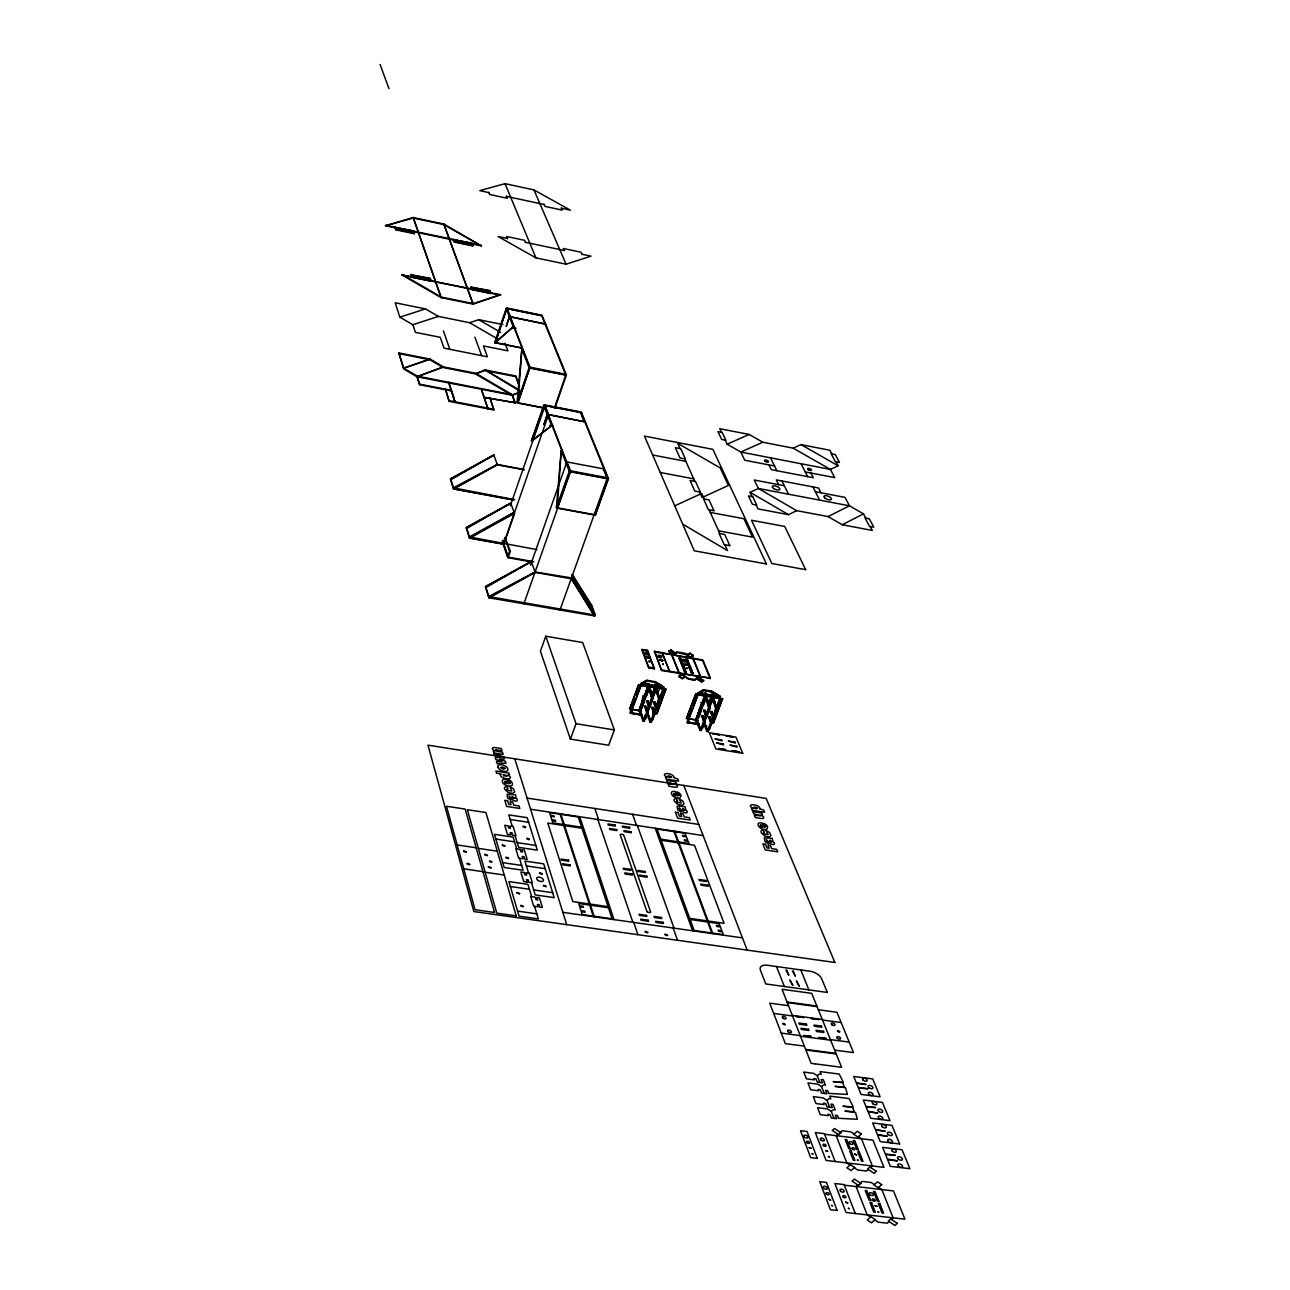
<?xml version="1.0" encoding="UTF-8"?>
<svg xmlns="http://www.w3.org/2000/svg" width="1290" height="1290" viewBox="0 0 1290 1290"><rect width="100%" height="100%" fill="white"/><g stroke="black" fill="none" stroke-linecap="round" stroke-linejoin="round"><path stroke-width="1.5" d="M707.097 699.841L707.468 699.793M708.404 706.275L709.935 706.517L709.806 701.808L708.452 701.583M704.969 721.949L703.614 721.723L701.647 715.515L703.002 715.74L704.969 721.949L702.647 727.979L701.292 727.754L708.678 707.63L705.146 696.084L695.874 720.207L699.938 730.301L701.292 730.527L697.229 720.417L698.245 712.693M697.987 716.45L696.648 716.224L698.583 717.45L703.018 705.372L702.873 700.647M641.275 707.097L639.921 706.872L641.84 708.097L646.209 695.923L644.468 694.746L646.403 695.955L649.628 686.796L652.934 698.374L650.241 706.469L648.87 706.243L651.563 698.148L648.273 686.57L639.147 710.855L642.968 720.981L644.323 721.207L640.501 711.08L641.565 703.308M645.838 694.971L646.113 691.182M651.644 696.826L653.208 697.1L653.127 692.359L651.756 692.133M595.496 514.887L608.509 478.622L581.322 412.074L544.59 404.915L531.432 440.922L552.056 425.281L532.077 441.051L544.251 405.189L580.968 412.332L607.993 478.848L594.98 515.113L557.199 508.147L561.215 450.484L556.393 507.679L595.496 514.887L595.819 510.953M544.203 407.898L517.113 402.625L521.87 349.026L517.854 403.061L544.332 408.221M385.484 225.782L413.203 217.542L443.825 224.025L481.347 245.906L385.484 225.782L413.042 218.042L443.663 224.525L481.347 245.906M395.03 227.508L413.703 230.894L414.364 233.716L395.82 229.83L395.03 227.508L413.542 231.394L414.364 233.716M395.82 229.83L395.192 226.992M401.98 274.98L500.617 294.684L473.124 304.134L441.148 297.619L401.98 274.98L500.439 295.2M411.155 274.883L430.328 278.269L431.021 281.236L411.994 277.334L411.155 274.883L430.167 278.785L431.021 281.236M411.994 277.334L411.333 274.367M515.081 403.286L512.066 395.208L416.96 376.761L403.544 368.827L398.884 352.928L430.134 359.088L443.438 366.908L475.671 373.245L512.259 394.675L515.258 402.754L483.831 397.32L515.258 402.754M453.467 239.779L471.93 243.117L472.656 245.955L454.338 242.101L453.467 239.779L471.769 243.617L472.656 245.955M454.338 242.101L453.628 239.279M416.96 376.761L443.438 366.908L416.96 376.761L419.621 384.726L451.258 390.87M419.621 384.726L417.17 376.116L403.754 368.182L398.884 352.928M471.124 287.202L490.071 290.54L490.845 293.507L472.043 289.653L471.124 287.202L489.894 291.056L490.845 293.507M472.043 289.653L471.301 286.686M449.146 401.335L445.469 389.177L449.146 401.335L493.876 409.978L489.958 397.82L493.876 409.978M522.402 348.252L494.683 342.689L506.18 308.536L542.364 315.921M494.683 342.689L513.694 326.435L495.296 342.817L506.68 308.358L541.639 315.502L565.891 375.213L529.835 368.053L506.68 308.358M495.296 342.817L506.986 308.084L541.961 315.228L566.391 375.019L554.926 408.027M450.565 479.977L493.78 454.967L450.387 478.832L453.5 488.991L513.485 500.036M453.5 488.991L497.279 464.465L524.062 469.479M519.322 386.774L515.694 375.971L484.992 369.908L475.462 373.89L512.033 395.32L519.402 392.563M466.383 528.658L510.711 503.084L466.206 527.497L469.463 538.124L503.535 544.235L548.524 414.654L545.025 405.641L510.324 505.841M512.033 395.32L519.628 391.918M469.463 538.124L514 512.436L469.27 536.946L536.898 549.621M517.113 402.625L529.094 367.618L521.87 349.026M517.741 402.754L529.916 367.166L506.986 308.084M517.854 403.061L529.835 368.053M531.432 440.922L543.735 405.382L581.742 412.784M485.572 587.74L531.238 561.456L485.395 586.547L488.829 597.77L594.803 615.975L590.739 605.091M531.69 561.94L508.131 557.731L510.356 551.378L504.954 537.769L502.955 543.525L507.567 557.022L533.85 561.714M510.711 503.084L514.516 513.436L503.874 544.074L469.786 537.962L466.448 527.675L510.937 503.261M554.41 408.221L565.971 374.31L529.916 367.166M488.829 597.77L535.108 571.986L572.051 578.001L595.367 615.137L488.652 596.577L535.108 571.986M507.567 557.022L509.582 551.233L504.954 537.769M530.545 565.101L566.874 461.917L603.301 468.818L607.187 478.38L559.925 610.122M556.393 507.679L569.261 471.237L561.215 450.484M557.07 507.792L570.148 470.753L544.59 404.915M557.199 508.147L570.067 471.705L544.251 405.189M523.853 603.849L570.599 471.479L566.874 461.917M545.767 636.228L540.413 651.192L570.39 739.106L608.654 745.233L614.363 729.93L582.677 642.533L545.767 636.228L576.033 723.706L570.39 739.106M572.615 574.824L591.626 605.123L590.691 606.106L594.432 616.12L571.47 578.839L594.803 615.975M641.775 649.837L647.548 650.063L654.353 668.833L648.806 667.881L641.775 649.837L647.274 650.773L654.353 668.833M641.372 711.225L629.568 708.903L638.663 684.587L665.914 689.15L656.9 713.789L653.014 713.144M629.713 709.307L638.663 684.587M631.487 706.001L634.535 700.067L632.423 706.533L631.487 706.001L632.423 706.533M636.018 693.859L639.098 687.893L636.97 694.391L636.018 693.859L636.97 694.391M631.632 706.404L633.745 699.938M636.18 694.262L638.308 687.764M634.761 699.728L630.036 712.354L641.582 714.515M636.776 694.326L640.84 683.506L646.338 680.54C659.625 684.006 669.945 684.49 658.835 700.534M641.356 715.128L630.391 713.322L641.646 683.265L647.161 680.298L654.949 681.604L663.657 686.941L658.674 700.131M641.743 714.918L630.762 713.128L641.582 684.264L640.84 683.506M710.226 678.782L702.631 660.496L662.221 652.966L702.856 659.916L710.451 678.185L661.657 670.558L654.514 651.289L662.076 652.579L669.51 671.251L662.076 652.579M642.178 685.409L643.323 682.362L646.08 681.555M648.806 667.881L642.049 649.112M642.775 685.764L643.92 682.716M647.161 680.298L641.42 683.861L663.802 687.344L654.949 681.604M641.84 708.097L644.129 702.034L642.146 700.68L643.049 695.52M646.403 695.955L648.693 689.876L646.709 688.521L647.612 683.345L649.499 684.958L648.483 689.844M643.774 701.599L640.066 711.435L638.711 711.209L648.967 683.587M638.711 711.209L642.404 701.373L643.968 701.631M648.338 689.441L644.629 699.325L643.259 699.099L646.967 689.215L648.693 689.876M644.129 702.034L644.403 695.745M640.066 711.435L643.613 701.196L642.259 700.97M644.629 699.325L648.177 689.037L646.822 688.812M646.096 706.34L647.951 712.564L645.645 718.643L644.291 718.417L646.58 712.338L644.742 706.114L646.096 706.34L648.032 711.403L646.661 711.177L644.742 706.114M646.661 711.177L648.435 706.485L646.758 700.728L648.128 700.954L650.241 706.469M648.032 711.403L649.805 706.71L648.128 700.954M655.159 702.115L656.836 707.871L655.062 712.548L653.707 712.322L655.481 707.646L653.53 702.599L655.159 702.115L657.287 707.63L655.917 707.404L658.626 699.325L655.288 687.747L654.143 690.795L653.724 689.699L654.627 684.522L655.981 684.748L655.514 691.021L653.788 690.36L655.352 690.618L652.256 698.841M651.353 696.568L653.837 689.989L655.191 690.215L652.095 698.438M651.514 696.971L655.981 684.748M668.736 651.579L671.026 649.886L675.96 653.611L673.896 654.723L668.736 651.579L671.026 649.886M661.657 670.558L654.514 651.289M642.968 720.981L644.113 717.95L645.645 718.643M656.981 684.023C657.352 681.942 658.094 687.038 660.786 685.925M649.999 704.001L647.064 712.596L650.208 704.275M644.323 721.207L645.468 718.175M652.692 719.788L651.144 719.111L652.692 719.788L654.981 713.725L653.611 713.499L651.756 707.275L653.127 707.5L655.062 712.548M671.735 655.223L673.541 653.772L671.735 655.223L679.088 673.509L681.684 675.089L679.314 672.912L671.945 654.627M656.481 710.5L658.626 704.05L659.561 704.582L656.481 710.5L659.98 699.551L656.658 687.973L647.499 712.241L651.353 722.368L649.999 722.142L646.79 713.709M658.351 691.601L661.012 685.329L659.867 688.36M654.981 713.725L653.127 707.5M673.896 654.723L676.186 653.014M649.999 722.142L651.144 719.111M651.321 719.578L654.594 710.919M653.385 714.918L655.433 709.532M676.976 652.418C682.329 651.192 700.035 658.61 676.976 652.418L675.396 653.272L677.202 651.821M651.353 722.368L652.514 719.32M660.915 698.003L663.979 692.053L661.851 698.535L660.915 698.003L661.851 698.535M661.06 698.406L663.205 691.924M657.271 710.629L659.4 704.179M661.689 698.132L663.979 692.053M656.9 713.789L665.914 689.15M679.088 658.255L680.62 657.884L682.926 664.705L681.62 664.479L679.088 658.255L680.41 658.481L682.926 664.705M681.62 664.479L679.314 657.658M682.2 665.93L683.748 665.559L686.07 672.429L684.748 672.203L682.2 665.93L683.523 666.156L686.07 672.429M686.699 655.449L690.102 653.159L693.214 655.772L690.037 657.481L686.699 655.449L690.102 653.159M678.798 676.653L682.265 674.299L685.409 676.96L682.184 678.717L678.798 676.653L682.265 674.299M685.861 659.416L687.409 659.045L689.731 665.866L688.409 665.64L685.861 659.416L687.183 659.641L689.731 665.866M690.037 657.481L693.44 655.175M682.184 678.717L685.635 676.363M684.748 672.203L682.426 665.334M688.409 665.64L686.087 658.819M689.005 667.091L690.537 666.72L692.891 673.59L691.553 673.364L689.005 667.091L690.311 667.301L692.891 673.59M692.956 658.851L690.618 656.691L692.956 658.851L700.486 677.121L698.906 678.008L700.712 676.524L693.182 658.255M687.651 678.734L695.471 679.411L697.068 678.54L695.246 680.007C692.762 681.749 680.249 674.525 687.876 678.137M691.553 673.364L689.231 666.495M696.261 678.782L698.551 677.057L703.55 680.83L701.486 681.975L696.261 678.782L698.551 677.057M698.067 720.562L686.393 718.256L695.649 694.117L722.577 698.632L713.435 723.093L722.577 698.632M686.554 718.659L695.649 694.117M688.328 715.386L691.408 709.484L689.263 715.918L688.328 715.386L689.263 715.918M692.94 703.324L696.036 697.406L693.891 703.856L692.94 703.324L693.891 703.856M688.489 715.789L690.634 709.355M693.101 703.727L695.262 697.277M701.486 681.975L703.776 680.233M688.183 718.095L687.393 722.045L699.212 723.98M689.102 715.515L691.601 709.145M692.972 705.566L697.777 693.036L703.098 690.069C716.305 693.552 726.673 693.972 715.45 709.935M698.987 724.577L687.167 722.642L698.6 692.794L703.921 689.827L711.629 691.118L720.352 696.439L712.918 716.821L714.257 717.047L711.999 711.548L710.387 712.015L712.451 717.063L710.661 721.707L711.999 721.932L715.982 713.563L713.822 719.965L712.886 719.433L713.822 719.965M699.374 724.383L687.554 722.448L698.535 693.794L697.777 693.036M699.067 694.923L700.212 691.891L702.905 691.085M689.602 721.481L687.167 722.642M699.986 692.504L700.809 692.262M703.695 690.424L711.741 691.521L720.481 696.842L698.374 693.407L703.921 689.827M698.583 717.45L700.889 711.435L698.906 710.081L700.357 706.323L701.696 706.549L701.147 705.178M702.615 704.404L701.276 704.195L703.211 705.404L705.533 699.374L703.55 698.019L704.437 692.875L705.775 693.101L706.469 694.762L695.6 722.997L699.309 723.609M700.534 711L696.777 720.771L695.423 720.546L705.775 693.101M695.423 720.546L699.18 710.774L700.889 711.435M705.178 698.938L701.405 708.742L700.051 708.516L703.824 698.712L705.533 699.374M706.259 694.278L695.6 722.997M703.211 705.404L706.501 696.31L710.032 707.855L707.307 715.902L705.952 715.676L703.711 710.161L705.066 710.387L707.307 715.902M705.066 710.387L706.839 716.127L705.05 720.788L703.695 720.562L705.501 715.902L703.711 710.161M709.129 702.276L711.854 695.213M713.048 719.836L716.998 709.016L715.644 708.791L712.096 697.245L710.919 700.26L710.484 699.18L711.935 695.407L713.273 695.632L712.274 700.486L710.726 700.228M708.645 704.517L712.709 694.262L711.371 694.036L712.048 695.697M708.871 704.759L710.758 699.873M713.676 693.536C713.064 692.198 718.804 695.697 717.111 695.632M699.938 730.301L701.099 727.286L702.647 727.979M708.791 707.855L711.935 699.696L710.596 699.47M703.695 721.9L706.872 713.644M708.952 708.258L712.112 700.099L710.564 699.841M707.033 714.047L704.147 721.562L708.242 731.672L706.888 731.446L703.485 723.029M707.613 712.548L713.435 697.471L716.998 709.016M701.292 730.527L702.453 727.512M709.935 716.885L711.919 723.093L709.597 729.124L708.242 728.898L710.58 722.868L708.597 716.659L709.935 716.885L711.999 721.932M712.451 717.063L713.805 717.272L711.999 711.548M706.888 731.446L708.049 728.431L709.597 729.124M708.242 731.672L709.403 728.657M717.53 707.42L720.642 701.518L718.466 707.936L717.53 707.42L718.466 707.936M717.708 707.807L719.868 701.389M713.66 719.562L715.982 713.563M718.304 707.549L720.642 701.518M828.454 1156.437L829.47 1156.84M829.373 1157.001L828.438 1156.582M857.447 1159.887L858.431 1160.323L857.415 1160.065M889.052 1221.565L887.278 1223.178L878.055 1222.13L874.765 1219.937M891.374 1219.453L893.148 1217.841L881.812 1189.573L878.555 1187.413M857.882 1184.978L856.092 1186.558L867.186 1214.874L870.476 1217.083M860.204 1182.946L861.994 1181.398L871.089 1182.462L874.33 1184.607M868.299 1169.482L866.541 1171.03L857.479 1169.949L854.254 1167.805M870.589 1167.482L872.363 1165.95L861.462 1138.764L858.285 1136.667M837.952 1134.168L836.178 1135.668L846.837 1162.903L850.062 1165.031M840.258 1132.249L842.031 1130.766L850.965 1131.862L854.141 1133.942M834.017 1118.382L831.276 1111.416L833.372 1109.69L835.227 1109.916L833.034 1104.369L830.937 1104.111L832.292 1107.578L826.971 1106.901L825.616 1103.45L823.504 1103.176L824.052 1104.562L815.973 1103.547L813.297 1096.645L823.197 1097.887L826.922 1100.322L829.631 1107.239M826.922 1100.322L829.002 1098.629L830.857 1098.854L829.776 1096.113L849.03 1098.548L853.238 1106.917L842.967 1106.223L852.609 1107.449L854.335 1111.706L844.918 1111.125L855.48 1112.448L857.382 1119.301L838.532 1118.285L837.42 1115.495L835.307 1115.221L836.694 1118.72L831.34 1118.059L829.97 1114.56L827.857 1114.302L828.406 1115.689L820.295 1114.689L817.602 1107.707L827.535 1108.965L831.276 1111.416M817.247 1075.731L819.327 1074.07L821.166 1074.312L820.101 1071.619L839.193 1074.07L843.337 1082.294L833.146 1081.584L842.709 1082.81L844.386 1086.986L835.065 1086.39L845.531 1087.728L847.385 1094.436L828.696 1093.372L827.616 1090.63L825.519 1090.356L826.858 1093.791L821.569 1093.114L820.214 1089.679L818.118 1089.421L818.65 1090.792L810.62 1089.776L807.975 1082.939L817.828 1084.197L821.52 1086.599L823.601 1084.922L825.455 1085.164L823.31 1079.73L821.214 1079.456L822.552 1082.858L817.279 1082.181L815.941 1078.779L813.845 1078.521L814.377 1079.875L806.379 1078.843L803.751 1072.071L813.571 1073.328L817.247 1075.731L819.924 1082.52M520.821 905.322L523.547 906.338M523.272 906.886L520.66 905.902M519.548 893.986L516.838 893.019M490.942 868.186L488.297 867.202M469.641 864.784L467.028 863.929M517.048 892.47L519.725 893.47M466.142 852.287L463.545 851.416M488.491 866.67L491.151 867.622M484.911 854.206L487.556 855.157M545.96 886.794L543.316 885.827M467.19 863.252L469.85 864.219M542.042 874.249L539.43 873.249M463.723 850.787L466.367 851.739M667.381 935.718L664.834 934.637M647.677 932.896L645.065 931.848M508.454 858.64L505.841 857.737M487.314 855.721L484.766 854.867M504.713 846.369L502.197 845.369M543.525 885.263L546.154 886.262M539.655 872.701L542.268 873.669M665.043 934.073L667.672 935.137M645.29 931.283L647.919 932.348M506.051 857.124L508.663 858.092M689.005 721.126L687.554 722.448M502.407 844.805L504.987 845.74M700.583 692.859L702.679 691.682M630.391 713.322L632.068 712.403M494.022 455.176L450.629 479.025L453.806 488.813L512.904 499.698M453.806 488.813L497.424 464.851L524.208 469.882M469.786 537.962L514.516 513.436M632.293 711.79L630.762 713.128M531.464 561.634L485.637 586.708L489.184 597.625L535.253 572.421L571.47 578.839M529.222 839.726L526.707 838.79M645.855 682.152L643.097 682.958M525.449 827.68L523.063 826.842M526.933 838.177L529.464 839.113M784.352 485.782L754.279 480.025L758.343 488.459L796.672 510.647L828.035 516.581L842.225 524.756L863.51 513.871L865.767 518.145M523.224 826.116L525.74 827.051M828.035 516.581L849.465 505.809L863.51 513.871M756.085 504.987L757.956 508.905L788.529 514.662L796.672 510.647M835.952 461.723L838.097 465.754L830.421 469.431L740.815 452.048L727.141 444.179L725.222 440.148M752.102 496.618L750.071 492.345L758.343 488.459L849.465 505.809L845.047 497.376L815.361 491.716M674.799 505.809L701.712 493.441L704.227 498.988M721.481 432.311L719.772 428.699L749.216 434.456L762.777 442.228L793.173 448.162L800.961 444.599L829.905 450.275L831.824 453.887M762.777 442.228L740.815 452.048L744.765 460.24L774.548 465.996M727.141 444.179L749.216 434.456M785.046 1024.937L782.82 1023.97M783.078 1023.293L785.352 1024.308M489.732 860.833L491.909 861.623M839.5 1032.258L837.387 1031.29M491.603 862.333L489.49 861.559M837.645 1030.565L839.871 1031.597M505.083 343.237L507.97 350.848L483.411 345.93L487.394 356.782L444.018 348.155L440.277 337.319L415.38 332.352L412.848 324.741L399.852 317.147L395.159 302.779L425.458 308.907L438.374 316.405L469.641 322.71L478.703 319.678L502.906 324.58M412.848 324.741L438.374 316.405M500.617 294.684L473.285 303.618L441.309 297.087L402.158 274.464M399.852 317.147L425.458 308.907M507.47 238.489L498.134 236.522L535.931 257.871L566.084 264.192L591.03 256.162L581.855 254.211M561.424 208.238L570.39 210.173L533.963 189.936L505.019 183.648L479.799 190.63L488.91 192.597M650.063 912.675L647.306 912.046M844.305 1185.171L893.502 1190.944L904.935 1219.195L846.03 1212.455L834.904 1183.511L844.079 1184.575L855.286 1213.519M824.6 1134.249L872.959 1140.167L883.956 1167.353L826.052 1160.419L815.361 1132.572L824.375 1133.668L835.146 1161.5M805.637 1049.383L835.968 1053.366M805.879 1049.995L836.21 1053.978M781.256 1033.08L800.219 1035.596M830.405 1039.595L849.175 1042.094M800.461 1036.209L830.647 1040.208M804.363 1046.126L785.32 1043.626L769.727 1003.152L788.48 1005.7M834.662 1050.125L853.496 1052.592L836.92 1012.263L818.344 1009.748M792.286 1015.391L822.262 1019.423M773.694 1013.44L792.528 1015.988M822.488 1020.019L841.128 1022.519M787.029 1001.975L816.844 1006.023M787.255 1002.556L817.086 1006.619M612.121 918.802L582.225 914.545L581.306 911.724L585.112 912.272L584.741 911.143L580.952 910.611L579.742 906.854L583.532 907.402L583.177 906.273L579.387 905.741L578.678 903.5L608.445 907.773M694.117 930.477L723.335 934.621L722.271 931.832L718.595 931.299L718.175 930.187L721.852 930.703L720.449 926.978L716.772 926.462L716.353 925.349L720.03 925.881L719.191 923.64L690.102 919.48M562.843 912.336L742.46 937.878M517.58 911.111L536.834 913.836M510.34 886.52L529.416 889.262M533.705 889.971L552.684 892.712M608.074 906.66L572.825 901.597L547.799 823.068L581.967 828.245M689.699 918.367L724.093 923.301L694.504 845.273L661.141 840.209M526.401 865.913L545.202 868.67M502.778 862.671L521.676 865.445M463.787 868.863L482.944 871.653M485.169 872.266L504.245 875.039M457.176 844.966L476.155 847.756M478.364 848.385L497.247 851.174M495.844 839.064L514.549 841.854M517.209 842.644L535.85 845.418M581.629 827.196L552.781 822.827L552.12 820.746L555.78 821.295L555.442 820.263L551.781 819.698L550.669 816.231L554.329 816.796L553.99 815.764L550.346 815.199L549.508 812.619L578.226 816.989M660.754 839.177L688.957 843.45L688.167 841.37L684.603 840.838L684.216 839.806L687.78 840.338L686.474 836.888L682.926 836.355L682.539 835.323L686.087 835.856L685.119 833.292L657.029 829.002M620.812 834.114L623.376 834.694M510.211 819.505L528.674 822.294M530.561 809.233L703.098 835.549M527.078 798.075L698.841 824.471M576.033 723.706L614.363 729.93M648.435 706.485L649.805 706.71M655.481 707.646L656.836 707.871M705.501 715.902L706.839 716.127M644.468 706.807L645.838 707.033M651.498 707.968L652.869 708.194M701.389 716.208L702.728 716.434M708.323 717.353L709.677 717.579M640.13 707.436L641.694 707.694M696.874 716.788L698.422 717.047M629.568 708.903L641.211 710.822M652.869 712.741L656.755 713.386M686.393 718.256L697.906 720.159M638.55 710.806L639.921 711.032M646.58 712.338L647.951 712.564M695.262 720.143L696.777 720.771M710.58 722.868L711.919 723.093M645.242 715.128L648.902 715.724M645.403 715.531L649.047 716.127M645.016 715.724L648.676 716.321M702.921 725.238L706.872 725.883M646.709 688.521L648.064 688.763M653.724 689.699L655.078 689.924M703.55 698.019L705.34 699.341M710.484 699.18L711.822 699.406M703.663 698.309L705.017 698.535M649.902 690.779L651.256 691.005M656.933 691.956L658.287 692.182M706.872 700.293L708.226 700.518M713.822 701.454L715.176 701.679M649.322 692.311L650.692 692.537M656.352 693.488L657.723 693.714M706.291 701.808L707.646 702.034M713.241 702.969L714.596 703.195M700.663 702.695L702.018 702.905M652.837 696.132L651.482 695.907L651.853 696.874M708.21 705.34L709.548 705.566M644.694 695.294L646.258 695.552M651.498 696.439L653.062 696.697M701.502 704.743L703.05 705.001M708.226 705.872L709.774 706.13M643.565 696.89L644.935 697.116M651.563 698.148L652.934 698.374M658.626 699.325L659.98 699.551M708.678 707.63L710.032 707.855M650.999 699.68L652.369 699.906M658.045 700.841L659.416 701.067M708.097 709.145L709.452 709.371M715.063 710.306L716.418 710.532M644.468 698.922L643.259 699.099M651.176 700.148L652.547 700.373M658.222 701.309L659.593 701.534M708.291 709.613L709.645 709.839M715.257 710.774L716.611 711M642.146 700.68L643.5 700.905M646.5 701.421L647.87 701.647M653.53 702.599L654.885 702.824M698.906 710.081L700.696 711.403M703.437 710.855L704.792 711.08M710.387 712.015L711.741 712.241M699.019 710.371L700.373 710.596M641.646 683.265L663.657 686.941M698.6 692.794L720.352 696.439M648.144 684.716L649.499 684.958M655.159 685.893L656.513 686.119M705.001 694.246L706.34 694.471M641.582 684.264L663.592 687.957M698.535 693.794L720.288 697.438M638.808 684.99L666.075 689.553M695.81 694.52L722.739 699.035M681.846 663.882L683.152 664.108M688.634 665.043L689.957 665.269M684.974 671.606L686.296 671.832M691.795 672.767L693.117 672.993M649.08 667.172L654.611 668.107M661.883 669.962L710.451 678.185M654.288 651.885L661.851 653.175M718.578 530.835L752.522 537.124L743.943 518.725L710.29 512.436M514.742 499.682L453.306 487.83L497.279 464.465M570.148 470.753L608.074 477.897L594.98 515.113M569.261 471.237L608.509 478.622M570.067 471.705L607.993 478.848M842.225 524.756L872.25 530.416L870.186 526.497M660.303 472.479L693.697 478.832M549.492 425.474L553.297 426.2M549.621 425.797L553.426 426.538M652.724 455.015L685.845 461.369M419.798 384.178L451.435 390.338L455.144 402.496L448.678 382.259L455.176 402.383M449.372 400.69L494.102 409.333M805.283 471.93L834.694 477.606L830.421 469.431L793.173 448.162M417.17 376.116L512.259 394.675M398.675 353.573L429.909 359.733L443.228 367.553L475.462 373.89L484.782 370.553L515.468 376.599M529.094 367.618L566.391 375.019M495.199 342.527L522.289 347.945M511.824 327.37L515.645 328.144M511.937 327.676L515.758 328.434M412.171 276.818L431.199 280.72M472.221 289.137L491.006 293.007M385.646 225.266L481.509 245.406M395.982 229.314L414.525 233.216M454.499 241.601L472.817 245.439M525.417 242.294L564.117 250.47M506.406 196.37L544.138 204.497M663.044 664.157C662.673 665.946 662.996 662.609 662.834 664.285M800.961 444.599L838.097 465.754M478.703 319.678L500.584 332.32M469.641 322.71L496.65 338.351M750.071 492.345L788.529 514.662M519.725 390.209L484.992 369.908L519.515 390.854M682.797 524.208L727.479 550.572L724.851 544.719M689.876 653.74L693.214 655.772M686.925 654.869L690.263 656.884M670.8 650.482L675.96 653.611M668.962 650.982L674.122 654.127M698.325 677.653L703.55 680.83M696.487 678.185L701.728 681.378M682.039 674.896L685.409 676.96M679.04 676.057L682.41 678.121M571.728 574.792L590.901 605.526M810.846 473.011L813.264 477.719L771.275 469.641L768.953 464.916M820.988 492.78L818.521 487.991L776.322 479.896L778.692 484.701M801.122 463.739L807.685 476.655M812.926 486.91L819.666 500.133M770.501 457.805L776.886 470.721M781.982 480.993L788.529 494.215M709.081 509.776L719.82 533.56M680.088 448.597L677.718 443.341L720.255 467.964L728.399 485.427L702.131 497.537L699.631 492.006M684.7 458.837L694.875 481.412M561.311 207.964L562.279 210.125L544.961 206.4L544.009 204.223M581.984 254.501L580.968 252.211L563.246 248.47L564.246 250.76M533.963 189.936L566.084 264.192M505.019 183.648L535.931 257.871M506.293 196.096L507.18 198.257L489.668 194.484L488.797 192.323M525.546 242.584L524.595 240.295L506.664 236.505L507.599 238.779M712.709 694.262L713.273 695.632M710.661 711.322L712.918 716.821M708.597 716.659L710.661 721.707M701.405 708.742L700.051 708.516M704.904 717.595L705.308 718.562M580.468 412.542L584.128 421.556M703.002 715.74L705.05 720.788M701.647 715.515L703.695 720.562M800.816 969.935L808.878 989.898M776.467 966.533L784.352 986.511M821.52 1086.599L824.213 1093.452M506.18 308.536L513.065 326.306M543.735 405.382L551.394 425.168M653.788 701.889L655.917 707.404M683.845 785.449L747.152 950.101M651.756 707.275L653.707 712.322M646.758 700.728L648.87 706.243M648.273 708.242L648.644 709.21M515.694 375.971L519.548 386.145M591.626 605.123L595.367 615.137M674.638 831.195L712.838 933.67M673.815 831.082L711.983 933.541M380.099 64.5L388.967 88.639M656.852 828.486L694.326 931.025M655.207 828.245L692.617 930.783M474.913 337.19L481.638 355.637M637.341 825.519L674.025 928.139M632.551 814.28L636.518 825.39M673.17 928.026L677.54 940.265M493.78 454.967L497.424 464.851M531.238 561.456L535.253 572.421M623.731 835.114L650.708 912.175M620.119 834.565L646.983 911.627M443.405 330.869L449.823 349.316M594.835 808.491L598.641 819.618M633.729 922.414L637.921 934.686M502.906 541.268L508.341 557.167M597.802 819.489L632.874 922.286M502.245 540.446L508.131 557.731M579.726 816.731L614.04 919.609M578.065 816.473L612.315 919.367M560.747 813.829L594.271 916.803M560.07 814.216L593.4 916.674M514.791 758.826L566.697 924.64M528.577 873.12L524.933 861.091L543.703 863.849L554.216 897.646L535.205 894.905L531.48 882.666M512.307 826.438L508.808 814.893L527.239 817.683L537.317 850.142L518.644 847.369L515.081 835.614M531.641 896.615L527.933 884.343L508.905 881.602L519.064 916.158L538.349 918.883L534.576 906.37M516.693 848.917L513.13 837.129L494.457 834.34L504.197 867.509L523.127 870.266L519.515 858.269M500.488 774.532L500.488 775.419A3.983 2.016 19.7 0 0 502.262 777.354A5.418 2.741 19.7 0 0 506.035 778.596A6.369 3.225 19.7 0 0 509.244 778.563A3.628 1.838 19.7 0 0 510.308 776.967L508.163 774.871L509.534 775.08L508.905 773.081L495.924 771.049L496.569 773.226L501.117 773.935L500.488 774.532M662.576 660.996L660.029 660.206L662.576 660.996M662.802 660.399L660.254 659.609L662.802 660.399M648.741 658.158L646.193 657.352L648.741 658.158M649.015 657.449L646.467 656.642L648.999 657.513M649.821 661.899C648.177 662.641 649.063 658.868 649.821 661.851M766.437 839.871L768.421 843.741L765.034 841.515L764.244 837.887L772.178 838.29C773.097 841.096 771.839 840.29 774.258 842.854A3.902 1.935 22.5 0 1 774.161 844.289A2.564 1.274 22.5 0 1 772.565 844.547L770.727 843.902A4.45 2.209 22.5 0 1 769.179 842.354L766.437 839.871M877.119 1206.327L875.055 1205.57L877.119 1206.327M877.893 1211.729L878.925 1212.149L877.91 1211.697M763.599 832.421L763.567 833.05A1.822 0.903 22.4 0 0 764.535 833.985L768.114 834.533L765.986 830.438L769.55 832.437L770.952 835.501L769.404 836.855L764.954 836.13L761.293 832.76A6.482 3.209 22.4 0 1 761.213 830.76A4.499 2.225 22.4 0 1 763.067 830.099L764.389 832.227L763.599 832.421M772 841.741C769.517 843.289 768.356 837.565 772 841.741M854.657 1154.099L856.673 1154.905L854.657 1154.099M847.707 1202.925L845.627 1202.167L847.707 1202.925M848.417 1208.343L849.449 1208.762L848.433 1208.279M831.534 1205.424L832.582 1205.844L831.55 1205.392M828.761 1199.313L830.841 1200.135L828.777 1199.249M825.729 1150.615L827.761 1151.422L825.745 1150.551M679.233 808.217L681.072 812.039L677.734 809.83L677.105 806.266L685.135 806.702C685.974 809.507 684.668 808.62 687.038 811.2A3.902 1.935 21.6 0 1 686.877 812.619A2.548 1.274 21.6 0 1 685.248 812.861L683.426 812.216A4.434 2.209 21.6 0 1 681.91 810.684L679.233 808.217M811.249 1148.358L809.201 1147.616L811.249 1148.358M676.686 800.88L676.621 801.493A1.822 0.903 21.5 0 0 677.572 802.428L681.185 802.993L679.185 798.929L682.732 800.929L684.023 803.944L682.394 805.283L677.895 804.541L674.331 801.187A6.466 3.209 21.5 0 1 674.331 799.236A4.499 2.225 21.5 0 1 676.25 798.591L677.508 800.687L676.686 800.88M684.797 810.088C682.249 811.62 681.249 805.96 684.797 810.088M760.423 825.1L760.31 825.793A1.806 0.887 22.4 0 0 761.31 826.745L762.584 827.196L761.664 824.971L760.423 825.1M509.228 796.349L510.84 800.251L507.502 797.994L507.147 794.35L515.613 794.817C516.274 797.72 514.887 796.704 517.226 799.413A3.983 2.048 19.9 0 1 516.935 800.848A2.612 1.338 19.9 0 1 515.178 801.09L513.307 800.445A4.547 2.322 19.9 0 1 511.84 798.865L509.228 796.349M686.248 668.333C689.569 669.22 686.554 667.172 686.264 668.284M686.78 665.188C682.475 666.688 684.926 661.222 686.78 665.188M507.196 788.867L507.067 789.48A1.854 0.951 19.8 0 0 507.986 790.447L511.759 791.028L510.018 786.884L513.581 788.932L514.678 792.012L512.823 793.366L508.147 792.592L504.664 789.174A6.611 3.386 19.8 0 1 504.841 787.174A4.596 2.354 19.8 0 1 506.938 786.529L508.066 788.674L507.196 788.867M514.952 798.268L513.517 798.558L511.937 796.607L514.952 798.268M673.783 793.656L673.638 794.334A1.806 0.887 21.4 0 0 674.606 795.285L675.896 795.72L675.057 793.527L673.783 793.656M760.503 815.667L754.36 815.409L755.247 817.57L760.923 818.441A4.015 1.967 22.3 0 0 763.309 818.344A3.16 1.548 22.3 0 0 763.583 817.086L761.116 814.812L762.551 815.038L761.729 813.039L752.812 811.652L753.699 813.797L760.503 815.667M504.761 781.498L504.551 782.192A1.854 0.935 19.8 0 0 505.487 783.159L506.809 783.611L506.115 781.369L504.761 781.498M757.52 808.233L755.908 808.927L753.376 807.605L755.037 806.992L757.52 808.233M674.283 784.385L668.059 784.094L668.849 786.207L674.589 787.11A3.999 1.967 21.4 0 0 677.024 787.029A3.144 1.548 21.4 0 0 677.347 785.803L674.944 783.546L676.395 783.772L675.638 781.804L666.656 780.385L667.446 782.498L674.283 784.385M413.203 217.542L441.148 297.619L413.203 217.542M765.663 826.632L764.309 827.454L762.1 823.004A6.74 3.322 22.4 0 0 759.391 822.923A4.305 2.129 22.4 0 0 758.149 823.746A7.256 3.58 22.4 0 0 758.343 825.568A5.628 2.773 22.4 0 0 760.616 828.132A4.918 2.435 22.4 0 0 764.357 829.502A5.241 2.596 22.4 0 0 766.744 829.47L767.663 826.955A7.353 3.628 22.3 0 0 766.244 824.858A5.37 2.644 22.4 0 0 763.777 823.375L765.663 826.632M443.825 224.025L473.124 304.134L443.825 224.025M403.754 368.182L430.134 359.088L403.754 368.182M481.17 388.613L487.943 408.833L481.17 388.613M509.373 316.469L506.196 326.515L509.486 316.76L545.847 324.161L509.373 316.469M547.283 414.235L543.896 424.7L547.412 414.558L585.612 421.959L547.283 414.235M671.59 777.048L669.913 777.725L667.398 776.403L669.123 775.822L671.59 777.048M679.04 795.188L677.621 796.011L675.589 791.609A6.724 3.322 21.4 0 0 672.832 791.512A4.305 2.129 21.4 0 0 671.526 792.302A7.24 3.596 21.5 0 0 671.655 794.108A5.628 2.79 21.4 0 0 673.848 796.639A4.918 2.435 21.4 0 0 677.589 798.01A5.241 2.596 21.4 0 0 680.024 797.994L681.056 795.527A7.337 3.628 21.4 0 0 679.701 793.463A5.353 2.644 21.4 0 0 677.266 791.979L679.04 795.188M495.699 749.861L496.182 751.038L502.487 752.264L503.148 754.392L493.828 752.925L493.231 750.941L494.731 751.183L492.425 748.926A3.209 1.613 19.5 0 1 492.893 747.7A4.08 2.048 19.5 0 1 495.457 747.636L501.359 748.571L502.004 750.683L495.699 749.861M510.179 783.078L508.615 783.901L506.857 779.418A6.885 3.499 19.8 0 0 503.938 779.321A4.402 2.241 19.8 0 0 502.503 780.111A7.417 3.773 19.8 0 0 502.471 781.95A5.757 2.935 19.8 0 0 504.567 784.53A5.031 2.564 19.8 0 0 508.405 785.949A5.353 2.725 19.8 0 0 510.969 785.933L512.307 785.11L512.291 783.417A7.514 3.822 19.7 0 0 511.05 781.305A5.482 2.79 19.8 0 0 508.599 779.805L510.179 783.078M503.31 774.532L503.713 775.919L507.486 775.854L503.31 774.532M505.406 768.453L503.245 769.179L500.407 767.663L502.519 766.953L505.406 768.453M812.861 1153.986L811.894 1153.47L812.845 1154.018M759.907 808.846L763.696 810.12L764.583 812.265L752.28 810.346L751.473 808.362L752.812 808.572L750.522 806.508A3.548 1.742 22.2 0 1 751.296 804.944A6.111 2.999 22.2 0 1 754.279 804.896A5.257 2.58 22.2 0 1 757.94 806.089A3.886 1.903 22.2 0 1 759.81 807.975L759.907 808.846M673.993 777.66L677.782 778.95L678.588 781.063L666.172 779.096L665.43 777.144L666.785 777.354L664.56 775.322A3.548 1.742 21.3 0 1 665.414 773.774A6.095 2.999 21.3 0 1 668.446 773.742A5.241 2.58 21.3 0 1 672.106 774.935A3.87 1.903 21.3 0 1 673.912 776.806L673.993 777.66M897.276 1223.388L894.97 1225.5L888.326 1221.066L890.632 1218.969L897.276 1223.388M875.168 1219.566L871.54 1222.839L867.251 1219.969L870.879 1216.712L875.168 1219.566M881.715 1184.623L878.168 1187.768L873.943 1184.962L877.49 1181.817L881.715 1184.623M876.378 1171.304L874.088 1173.303L867.589 1169.014L869.879 1167.015L876.378 1171.304M860.93 1183.43L858.608 1185.462L852.077 1181.124L854.399 1179.092L860.93 1183.43M854.657 1167.466L851.061 1170.578L846.869 1167.789L850.465 1164.693L854.657 1167.466M861.414 1134.007L857.882 1137.006L853.754 1134.281L857.286 1131.298L861.414 1134.007M840.967 1132.717L838.661 1134.636L832.276 1130.427L834.582 1128.508L840.967 1132.717M505.825 763.051L497.101 763.664L496.457 761.584L501.971 761.584L495.844 759.552L495.263 757.633L500.778 757.359L494.618 755.505L493.989 753.457L503.955 756.988L504.535 758.907L499.278 759.165L505.228 761.132L505.825 763.051M837.113 1210.455L830.389 1209.681L819.779 1181.672L826.455 1182.462L837.113 1210.455M870.637 1200.264L869.041 1200.087L865.235 1190.444L866.832 1190.622L870.637 1200.264M878.877 1201.216L877.281 1201.038L873.443 1191.396L875.039 1191.589L878.877 1201.216M871.524 1202.506L869.912 1202.312L873.749 1212.036L875.362 1212.229L871.524 1202.506M879.764 1203.457L878.168 1203.264L882.021 1212.987L883.618 1213.181L879.764 1203.457M850.368 1148.922L848.804 1148.729L845.144 1139.457L846.708 1139.65L850.368 1148.922M858.463 1149.906L856.899 1149.713L853.206 1140.441L854.77 1140.634L858.463 1149.906M895.05 1155.147L885.295 1153.953L882.618 1147.374L902.049 1149.745L909.901 1168.676L890.342 1166.337L887.633 1159.694L897.405 1160.871L887.359 1159.033L885.569 1154.614L895.05 1155.147M851.223 1151.067L849.642 1150.89L853.335 1160.242L854.915 1160.419L851.223 1151.067M859.317 1152.051L857.737 1151.857L861.462 1161.21L863.042 1161.403L859.317 1152.051M817.312 1158.42L810.684 1157.63L800.493 1130.701L807.056 1131.507L817.312 1158.42M899.646 1143.956L880.248 1141.569L877.603 1135.055L887.278 1136.248L877.329 1134.41L875.571 1130.072L885.246 1131.265L875.313 1129.427L872.669 1122.961L891.954 1125.364L899.646 1143.956M875.491 1107.546L865.896 1106.336L863.316 1099.983L882.441 1102.418L890.003 1120.671L870.766 1118.269L868.154 1111.867L877.764 1113.06L867.896 1111.222L866.154 1106.965L875.491 1107.546M867.751 1088.712L858.221 1087.486L856.528 1083.31L866.042 1084.535L856.27 1082.681L853.722 1076.457L872.701 1078.908L880.119 1096.822L861.043 1094.404L858.479 1088.115L867.751 1088.712M814.941 1063.831L811.12 1063.331L782.046 989.269L811.716 993.348L841.596 1067.298L814.941 1063.831M811.329 1036.499L803.767 1035.499L811.329 1036.499M826.406 1038.498L818.876 1037.499L826.406 1038.498M803.783 1017.504L796.285 1016.488L803.783 1017.504M818.763 1019.519L811.281 1018.503L818.763 1019.519M806.395 1024.067L798.865 1023.067L799.349 1024.26L806.863 1025.26L806.395 1024.067M821.408 1026.082L813.909 1025.082L814.377 1026.26L821.875 1027.275L821.408 1026.082M808.459 1029.259L800.913 1028.259L801.396 1029.452L808.927 1030.468L808.459 1029.259M823.488 1031.274L815.973 1030.275L816.457 1031.468L823.971 1032.468L823.488 1031.274M792.769 985.302L789.932 980.158L792.769 985.302M799.332 986.205L796.462 981.077L799.332 986.205M827.309 992.429L765.744 983.948L760.407 970.161A10.159 5.37 23.3 0 1 767.244 965.243L809.991 971.209A10.127 5.305 23.7 0 1 821.666 978.691L827.309 992.429M786.819 970.322L785.965 970.193L788.787 975.288L786.819 970.322M793.334 971.225L792.479 971.112L795.317 976.191L793.334 971.225M494.554 912.498L475.091 909.74L446.485 806.266L465.158 809.088L494.554 912.498M516.21 915.868L496.811 913.126L467.335 809.701L485.927 812.523L516.21 915.868M834.856 962.469L473.833 911.546L427.974 745.152L766.163 798.413L834.856 962.469M537.656 899.807L535.898 899.549L535.173 897.131L530.754 896.502L533.705 906.241L538.124 906.87L537.382 904.435L539.139 904.677L539.881 907.128L542.397 907.483L539.413 897.743L536.93 897.372L537.656 899.807M646.5 915.352L639.034 914.271L639.421 915.4L646.887 916.464L646.5 915.352M661.399 917.48L653.966 916.416L654.353 917.529L661.802 918.593L661.399 917.48M648.193 920.205L640.711 919.125L641.098 920.254L648.58 921.318L648.193 920.205M663.125 922.334L655.659 921.27L656.046 922.382L663.512 923.446L663.125 922.334M527.094 882.038L523.74 881.538L520.87 871.992L524.224 872.475L524.933 874.862L526.675 875.12L525.965 872.733L529.448 873.249L532.351 882.795L528.852 882.279L528.126 879.893L526.385 879.635L527.094 882.038M520.144 849.433L515.823 848.788L518.644 858.14L522.982 858.785L522.273 856.431L523.998 856.689L524.724 859.043L527.175 859.398L524.321 850.045L521.87 849.675L522.579 852.013L520.854 851.755L520.144 849.433M568.487 860.172L561.053 859.059L561.392 860.14L568.826 861.236L568.487 860.172M630.504 869.331L623.167 868.251L623.538 869.315L630.875 870.395L630.504 869.331M645.129 871.492L637.824 870.411L638.195 871.476L645.516 872.556L645.129 871.492M706.162 880.506L698.938 879.441L699.341 880.506L706.565 881.586L706.162 880.506M569.987 864.848L562.553 863.752L562.891 864.832L570.341 865.929L569.987 864.848M632.116 873.991L624.763 872.911L625.134 873.991L632.487 875.071L632.116 873.991M646.79 876.152L639.453 875.071L639.84 876.152L647.161 877.232L646.79 876.152M707.92 885.166L700.696 884.101L701.099 885.166L708.323 886.23L707.92 885.166M511.808 832.921L510.098 832.663L510.792 834.969L507.486 834.485L504.729 825.294L508.018 825.793L508.712 828.083L510.421 828.341L509.727 826.052L513.162 826.568L515.952 835.743L512.501 835.227L511.808 832.921M616.652 829.551L609.444 828.454L609.799 829.486L617.023 830.583L616.652 829.551M631.068 831.727L623.876 830.647L624.231 831.679L631.439 832.776L631.068 831.727M507.615 800.751L504.777 800.316L506.631 806.444L519.822 808.443L519.064 805.976L513.694 805.154L512.743 802.074L510.114 801.671L511.05 804.75L508.728 804.396L507.615 800.751M765.486 844.273L762.793 843.854L765.276 849.933L777.789 851.835L776.774 849.384L771.678 848.61L770.42 845.531L767.921 845.16L769.179 848.223L766.97 847.885L765.486 844.273M615.104 825.052L607.896 823.955L608.251 824.987L615.459 826.084L615.104 825.052M629.488 827.245L622.296 826.148L622.651 827.18L629.843 828.277L629.488 827.245M678.072 812.539L675.347 812.12L677.605 818.118L690.247 820.069L689.312 817.65L684.184 816.844L683.023 813.829L680.507 813.442L681.652 816.457L679.411 816.119L678.072 812.539M725.593 749.651L718.885 748.555L725.593 749.651M738.993 751.812L732.301 750.732L738.993 751.812M742.718 753.296L715.902 748.958L709.323 732.72L735.961 737.074L742.718 753.296M719.514 734.816L712.854 733.736L719.514 734.816M732.833 736.993L726.189 735.913L732.833 736.993M721.626 739.944L714.934 738.864L721.997 740.879L721.626 739.944M734.961 742.121L728.302 741.041L735.348 743.056L734.961 742.121M723.287 744.007L716.579 742.911L723.658 744.943L723.287 744.007M736.654 746.184L729.963 745.088L737.042 747.12L736.654 746.184M766.437 563.972L694.262 550.798L644.436 436.101L712.886 449.355L766.437 563.972M729.785 545.638L724.125 544.59L719.094 533.431L724.722 534.463L729.785 545.638M805.669 569.664L771.839 563.488L751.506 520.257L784.691 526.449L805.669 569.664M713.934 510.679L708.371 509.647L703.518 498.859L709.049 499.907L713.934 510.679M752.796 496.747L748.442 495.924L752.409 504.293L756.779 505.116L752.796 496.747M869.331 518.822L865.09 518.016L869.508 526.368L873.765 527.175L869.331 518.822M700.341 492.135L694.81 491.087L690.069 480.509L695.568 481.541L700.341 492.135M685.393 458.966L679.959 457.918L675.363 447.695L680.781 448.743L685.393 458.966M722.158 432.44L717.933 431.618L721.642 439.438L725.883 440.277L722.158 432.44M835.291 454.564L831.163 453.757L835.307 461.594L839.435 462.401L835.291 454.564M537.704 880.231A3.628 1.919 20.5 0 0 543.429 880.635A3.628 1.919 20.5 0 0 538.978 877.152A3.628 1.919 20.5 0 0 537.704 880.231M498.021 767.324A5.837 2.951 19.7 0 0 500.133 769.904A4.95 2.499 19.7 0 0 503.938 771.339A4.854 2.451 19.7 0 0 507.325 770.872A6.031 3.048 19.7 0 0 507.792 768.84A5.918 2.999 19.7 0 0 505.68 766.228A4.95 2.499 19.7 0 0 501.875 764.809A4.983 2.516 19.7 0 0 498.859 765.002A5.805 2.935 19.7 0 0 498.021 767.324M682.781 661.222A1.79 0.822 20.9 0 0 685.587 661.641A1.79 0.822 20.9 0 0 683.49 659.98A1.79 0.822 20.9 0 0 682.781 661.222M683.007 660.641A1.79 0.822 20.9 0 0 685.812 661.044A1.79 0.822 20.9 0 0 683.716 659.384A1.79 0.822 20.9 0 0 683.007 660.641M658.593 657.11A1.79 0.822 20.7 0 0 661.415 657.513A1.79 0.822 20.7 0 0 659.319 655.852A1.79 0.822 20.7 0 0 658.593 657.11M658.803 656.513A1.79 0.822 20.7 0 0 661.641 656.916A1.79 0.822 20.7 0 0 659.545 655.255A1.79 0.822 20.7 0 0 658.803 656.513M644.774 654.256A1.79 0.822 20.6 0 0 647.612 654.675A1.79 0.822 20.6 0 0 645.516 653.014A1.79 0.822 20.6 0 0 644.774 654.256M645.032 653.546A1.79 0.822 20.6 0 0 647.87 653.966A1.79 0.822 20.6 0 0 645.774 652.305A1.79 0.822 20.6 0 0 645.032 653.546M837.323 1038.289A2.032 1.097 24.4 0 0 840.532 1038.756A2.032 1.097 24.4 0 0 838.21 1036.612A2.032 1.097 24.4 0 0 837.323 1038.289M831.808 1024.663A2.032 1.08 24.3 0 0 834.969 1025.05A2.032 1.08 24.3 0 0 832.582 1022.954A2.032 1.08 24.3 0 0 831.808 1024.663M782.837 1018.084A2.032 1.097 23.8 0 0 786.013 1018.487A2.032 1.097 23.8 0 0 783.643 1016.375A2.032 1.097 23.8 0 0 782.837 1018.084M788.158 1031.79A2.048 1.097 23.9 0 0 791.367 1032.194A2.048 1.097 23.9 0 0 788.98 1030.065A2.048 1.097 23.9 0 0 788.158 1031.79M852.287 1149.068A1.645 0.919 25.5 0 0 854.867 1149.471A1.645 0.919 25.5 0 0 853.061 1147.681A1.645 0.919 25.5 0 0 852.287 1149.068M849.642 1143.456A2.177 1.226 25.4 0 0 853.093 1144.004A2.177 1.226 25.4 0 0 850.69 1141.618A2.177 1.226 25.4 0 0 849.642 1143.456M823.407 1145.568A1.645 0.919 25.2 0 0 826.003 1145.971A1.645 0.919 25.2 0 0 824.213 1144.182A1.645 0.919 25.2 0 0 823.407 1145.568M820.827 1139.957A2.193 1.226 25.1 0 0 824.294 1140.505A2.193 1.226 25.1 0 0 821.891 1138.102A2.193 1.226 25.1 0 0 820.827 1139.957M806.895 1142.634A1.645 0.919 25 0 0 809.491 1143.037A1.645 0.919 25 0 0 807.701 1141.247A1.645 0.919 25 0 0 806.895 1142.634M804.331 1137.006A2.193 1.226 24.9 0 0 807.814 1137.57A2.193 1.226 24.9 0 0 805.428 1135.168A2.193 1.226 24.9 0 0 804.331 1137.006M765.244 461.401A2.129 0.855 20.8 0 0 768.518 461.885A2.129 0.855 20.8 0 0 765.841 460.046A2.129 0.855 20.8 0 0 765.244 461.401M808.298 469.737A2.112 0.855 21.1 0 0 811.523 470.205A2.112 0.855 21.1 0 0 808.846 468.367A2.112 0.855 21.1 0 0 808.298 469.737M825.084 498.214A4.047 1.645 21.3 0 0 831.405 499.343A4.047 1.645 21.3 0 0 826.568 495.747A4.047 1.645 21.3 0 0 825.084 498.214M773.613 488.507A4.064 1.661 21 0 0 779.853 489.394A4.064 1.661 21 0 0 774.726 485.862A4.064 1.661 21 0 0 773.613 488.507M888.004 1134.41A2.661 1.467 25.7 0 0 892.196 1135.087A2.661 1.467 25.7 0 0 889.245 1132.168A2.661 1.467 25.7 0 0 888.004 1134.41M882.199 1126.67A2.596 1.435 25.5 0 0 886.294 1127.331A2.596 1.435 25.5 0 0 883.408 1124.509A2.596 1.435 25.5 0 0 882.199 1126.67M888.294 1141.457A2.58 1.419 25.7 0 0 892.357 1142.118A2.58 1.419 25.7 0 0 889.487 1139.296A2.58 1.419 25.7 0 0 888.294 1141.457M898.453 1166.192A2.612 1.451 26 0 0 902.549 1166.837A2.612 1.451 26 0 0 899.646 1163.967A2.612 1.451 26 0 0 898.453 1166.192M892.245 1151.115A2.628 1.451 25.9 0 0 896.356 1151.776A2.628 1.451 25.9 0 0 893.438 1148.906A2.628 1.451 25.9 0 0 892.245 1151.115M898.13 1158.984A2.693 1.5 26 0 0 902.355 1159.662A2.693 1.5 26 0 0 899.356 1156.711A2.693 1.5 26 0 0 898.13 1158.984M868.799 1087.615A2.612 1.419 25.1 0 0 872.879 1088.212A2.612 1.419 25.1 0 0 869.879 1085.422A2.612 1.419 25.1 0 0 868.799 1087.615M863.139 1080.133A2.548 1.387 25 0 0 867.122 1080.714A2.548 1.387 25 0 0 864.219 1078.005A2.548 1.387 25 0 0 863.139 1080.133M869.025 1094.404A2.532 1.371 25.2 0 0 872.975 1094.968A2.532 1.371 25.2 0 0 870.073 1092.259A2.532 1.371 25.2 0 0 869.025 1094.404M878.812 1118.236A2.564 1.403 25.4 0 0 882.795 1118.801A2.564 1.403 25.4 0 0 879.861 1116.06A2.564 1.403 25.4 0 0 878.812 1118.236M872.814 1103.708A2.58 1.403 25.3 0 0 876.829 1104.272A2.58 1.403 25.3 0 0 873.878 1101.531A2.58 1.403 25.3 0 0 872.814 1103.708M878.555 1111.319A2.644 1.435 25.4 0 0 882.666 1111.899A2.644 1.435 25.4 0 0 879.635 1109.077A2.644 1.435 25.4 0 0 878.555 1111.319M872.572 1200.393A1.677 0.951 26.1 0 0 875.217 1200.796A1.677 0.951 26.1 0 0 873.362 1198.942A1.677 0.951 26.1 0 0 872.572 1200.393M869.847 1194.572A2.225 1.258 26 0 0 873.362 1195.12A2.225 1.258 26 0 0 870.895 1192.653A2.225 1.258 26 0 0 869.847 1194.572M843.208 1196.991A1.677 0.951 25.8 0 0 845.853 1197.394A1.677 0.951 25.8 0 0 843.999 1195.54A1.677 0.951 25.8 0 0 843.208 1196.991M840.532 1191.154A2.241 1.274 25.7 0 0 844.047 1191.702A2.241 1.274 25.7 0 0 841.596 1189.219A2.241 1.274 25.7 0 0 840.532 1191.154M826.39 1194.072A1.677 0.968 25.6 0 0 829.035 1194.476A1.677 0.968 25.6 0 0 827.196 1192.605A1.677 0.968 25.6 0 0 826.39 1194.072M823.746 1188.235A2.241 1.274 25.5 0 0 827.277 1188.783A2.241 1.274 25.5 0 0 824.826 1186.3A2.241 1.274 25.5 0 0 823.746 1188.235"/></g></svg>
